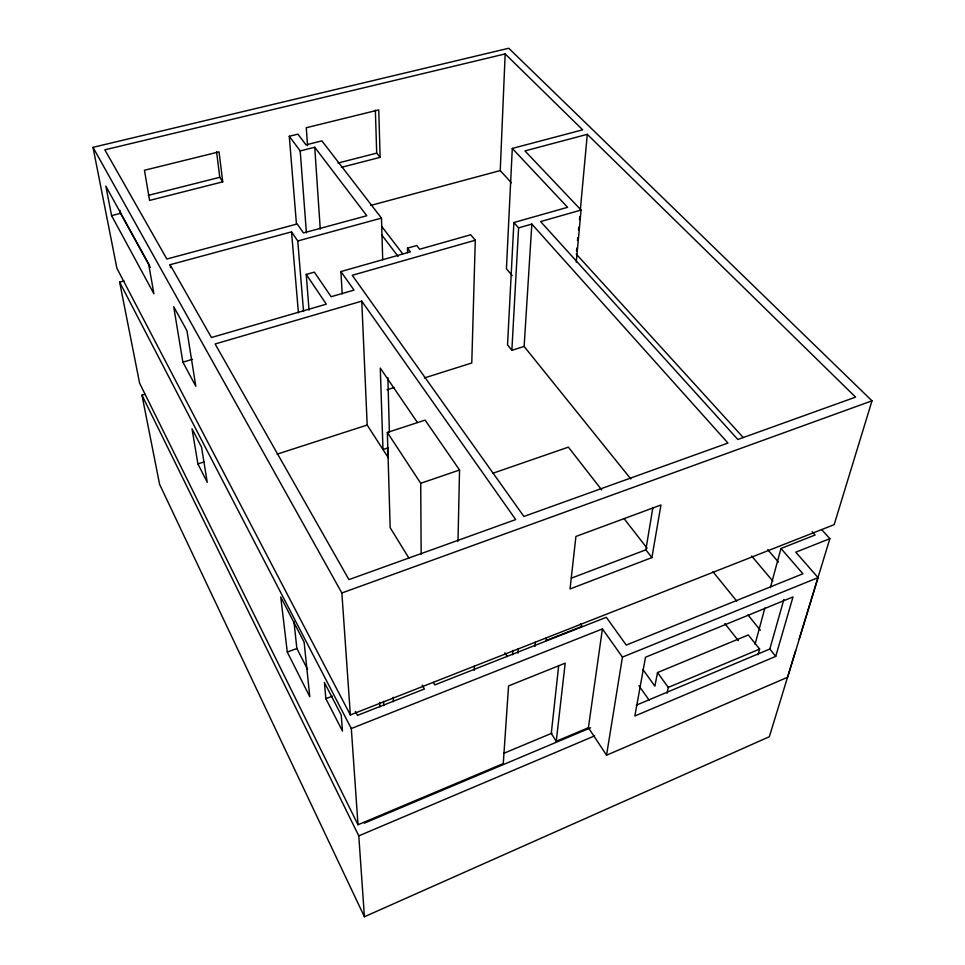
<?xml version="1.0" encoding="UTF-8"?>
<svg xmlns="http://www.w3.org/2000/svg" width="965" height="965" viewBox="0 0 965 965"><rect width="100%" height="100%" fill="white"/><g stroke="black" fill="none" stroke-linecap="round" stroke-linejoin="round"><path stroke-width="1.45" d="M457.989 541.269L459.545 470.015L425.131 420.113L387.351 432.453L390.174 527.674L408.858 558.023M407.556 252.649L407.495 248.15L416.759 245.532L419.654 249.235L470.727 234.76L475.287 240.213L471.776 362.985L424.383 377.966M474.249 670.337L474.418 665.874M511.366 182.795L500.244 170.576L505.165 53.919L104.835 149.816L166.849 259.018L297.22 223.964L303.456 232.927L366.809 215.738L314.735 147.271L300.187 150.926L289.271 136.27L297.92 134.135L306.002 144.859L321.9 140.878L381.489 218.114L382.707 259.718M505.165 53.919L582.679 129.829L512.294 148.429L506.42 268.752L512.186 275.604M512.294 148.429L567.601 207.306L513.887 222.529L507.53 344.879L511.86 350.319L524.128 346.447L630.833 478.966M511.86 350.319L518.591 227.861L513.887 222.529M524.128 346.447L531.836 224.085L518.591 227.861M512.572 654.765L512.885 650.289M517.94 653.124L518.265 648.661M534.996 646.405L535.382 641.93M576.539 251.093L576.817 248.102M577.504 240.611L577.782 237.619M578.469 230.14L578.747 227.149M579.434 219.658L579.712 216.667M580.399 209.188L587.287 134.34L524.96 150.914L581.087 210.044L576.262 262.106M546.323 637.781L546.045 640.531L582.16 626.309L580.435 623.848M558.699 665.524L551.28 733.448L556.25 741.265L588.397 727.731L602.413 628.915L351.308 728.539L358.003 824.761L503.272 763.58L508.567 685.91L565.188 663.16L556.25 741.265M821.782 529.737L829.876 538.663L795.787 552.197L818.055 577.625L787.597 677.285L606.551 755.209L622.437 657.105L602.413 628.915M651.894 557.601L660.953 504.997L575.912 536.456L570.05 588.94L651.894 557.601L645.85 549.821L652.919 507.433M758.068 654.752L759.624 649.095L748.309 634.958L657.527 672.557L654.885 686.175L642.847 669.408M667.092 693.28L668.299 687.406L657.527 672.557M755.064 644.282L764.871 607.986M770.372 587.673L780.962 548.47L815.111 535.008L812.096 531.655M636.249 705.198L769.817 649.023L783.882 599.422M775.739 656.369L793.001 596.937L645.501 657.237L634.849 716.006L775.739 656.369L769.817 649.023M795.667 650.639L769.358 736.717L364.42 916.75L159.599 484.346L141.976 395.18L144.859 394.311M799.237 638.926L829.876 538.663M871.998 400.813L834.158 524.658L350.355 714.944L116.886 268.222L93.002 147.331L508.748 48.25L871.998 400.813L341.863 592.98L350.355 714.944M364.42 916.75L358.787 835.871L594.561 735.897M364.288 823.181L590.616 727.803M503.513 753.448L551.944 733.171M668.299 687.406L759.624 649.095M622.437 657.105L818.055 577.625M325.856 698.684L324.397 682.496L341.224 715.041L342.479 731.084L325.856 698.684L332.31 696.175M571.34 578.168L645.85 549.821M287.281 652.063L280.743 596.985L304.12 642.159L309.777 696.73L287.281 652.063L296.882 648.492L293.927 621.677M492.705 473.32L568.385 447.145L601.726 489.955M421.162 554.139L420.716 483.296L459.545 470.015M388.461 447.724L382.984 449.533L380.282 368.087L417.447 422.501M277.136 454.141L367.183 425.046L361.766 301.14L215.111 343.986L348.92 579.603L515.696 519.592L361.766 301.14M197.897 463.888L207.246 482.307L201.54 447.169L192.023 428.75L197.897 463.888L204.23 461.861M387.037 389.776L394.215 387.508M182.892 362.152L195.811 386.265L186.945 330.706L173.712 306.725L182.892 362.152L192.518 359.318M475.287 240.213L352.249 275.29L523.899 516.468L727.96 443.044L531.836 224.085M581.087 210.044L540.617 221.576L737.851 439.485L855.581 397.122L587.287 134.34M342.177 293.867L340.922 271.551L410.366 251.865L407.495 248.15M309.041 310.163L306.243 274.422L314.349 272.142L331.128 296.725L354.01 290.115L340.922 271.551M170.564 267.655L170.081 264.712L291.526 231.877L297.763 240.96L381.489 218.114M358.003 824.761L139.611 383.202L119.636 282.142L123.99 280.96M370.801 205.412L500.244 170.576M338.003 163.049L376.7 153.121L380.126 157.355L341.32 167.355M111.59 215.629L153.917 293.782L148.598 263.795L105.848 186.149L111.59 215.629L120.553 213.349L150.323 267.426M222.746 181.842L149.587 200.418L144.461 170.262L219.031 151.867L222.746 181.842L219.779 177.307L216.558 151.662M148.321 195.364L219.779 177.307M576.262 254.084L743.303 437.591M780.962 548.47L802.928 573.777L626.249 645.066L606.309 617.298L434.781 684.909L433.285 682.351M767.754 549.652L778.453 562.113M751.626 555.985L772.844 581.135M712.93 571.69L736.645 600.966M748.032 615.019L760.36 630.242M724.836 623.535L738.382 640.676M623.957 518.482L647.105 548.216M381.766 226.498L402.658 253.771M381.838 235.05L398.087 256.401M638.939 685.729L649.168 700.18M306.243 274.422L326.315 304.168L211.431 337.521L170.081 264.712M588.397 727.731L606.551 755.209M387.351 432.453L420.716 483.296M367.183 425.046L388.425 457.965M504.876 652.859L507.3 656.658M422.188 685.15L424.407 688.998L357.46 715.379L355.361 711.41M93.002 147.331L341.863 592.98M119.636 282.142L351.308 728.539M296.882 648.492L307.582 669.408M141.976 395.18L358.787 835.871M119.998 210.394L120.553 213.349M291.526 231.877L298.426 312.781M289.271 136.27L296.436 223.856M297.763 240.96L303.541 311.478M300.187 150.926L306.424 232.891M307.558 145.655L306.279 127.73L378.75 109.914L380.126 157.355M314.735 147.271L320.259 229.139M379.667 702.399L379.86 706.875M383.563 701.29L383.744 705.753M375.361 110.191L376.7 153.121M393.25 697.261L393.382 701.76M387.52 447.941L387.785 456.891M387.858 377.677L389.402 432.465"/></g></svg>
